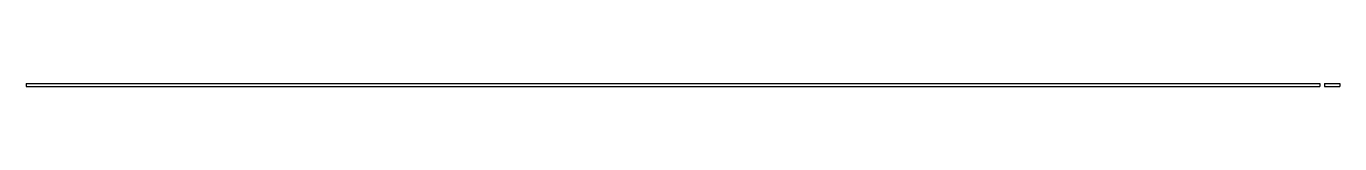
# Model space of a CAD drawing. Header units: millimetres. Extents: x -169 to 169, y -1 to 0.
import ezdxf

# ---------------------------------------------------------------- set-up
doc = ezdxf.new("R2010")
doc.units = ezdxf.units.MM

msp = doc.modelspace()

# ---------------------------------------------------------------- linework, layer by layer
for p, q in [((-169.26, 0), (164.11, 0)), ((-169.26, 0), (-169.26, -0.7)), ((164.11, 0), (164.11, -0.7)), ((165.31, 0), (169.26, 0)), ((165.31, 0), (165.31, -0.7)), ((169.26, 0), (169.26, -0.7)), ((-169.26, -0.7), (164.11, -0.7)), ((165.31, -0.7), (169.26, -0.7))]:
    msp.add_line(p, q)

doc.saveas('drawing.dxf')
